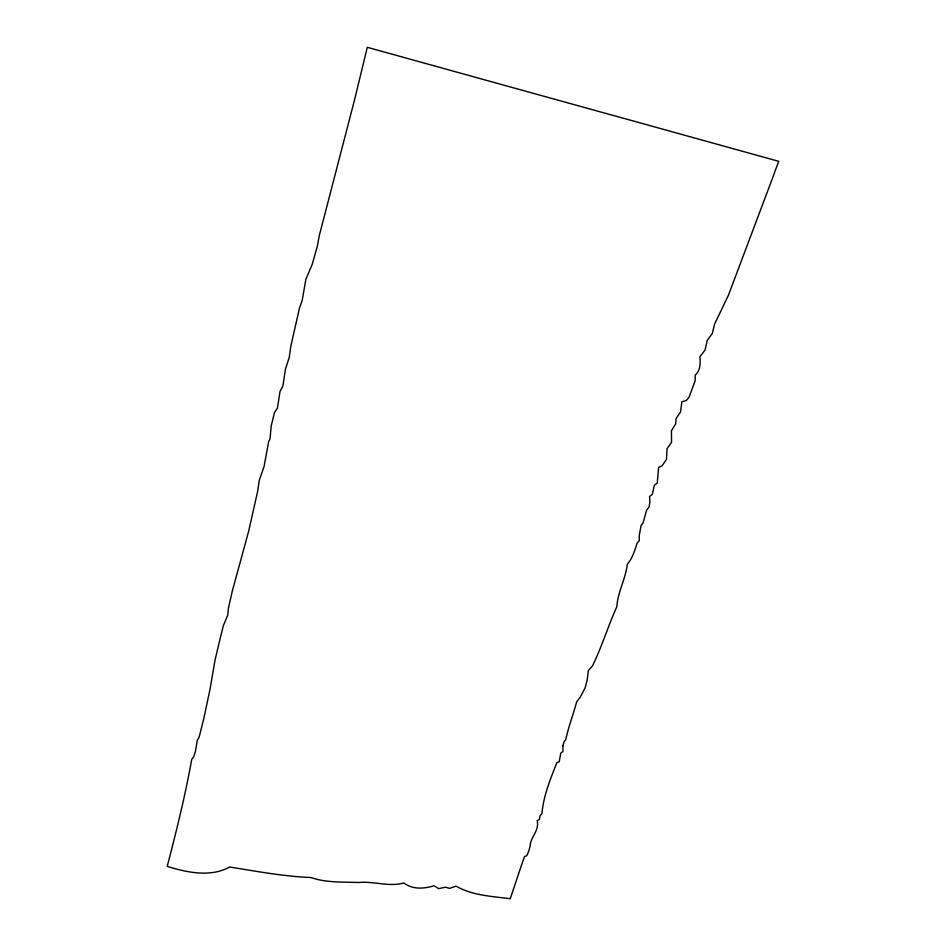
<?xml version="1.0" encoding="UTF-8"?>
<svg xmlns="http://www.w3.org/2000/svg" width="946" height="946" viewBox="0 0 946 946"><rect width="100%" height="100%" fill="white"/><g stroke="black" fill="none" stroke-linecap="round" stroke-linejoin="round"><path stroke-width="1.42" d="M562.941 745.602L562.929 751.585L560.801 753.087L559.204 761.719L556.863 762.653C550.324 779.208 543.512 795.621 541.94 813.69L540.154 815.535L539.291 819.591L537.21 820.667C539.516 830.895 530.458 836.903 530.103 846.043A21.096 7.367 -84.2 0 1 526.662 855.775L524.581 856.532L523.375 859.559L510.272 898.7C491.92 896.359 472.302 895.484 456.09 886.166L449.504 888.377L445.519 887.194L438.625 888.625L434.143 885.775C423.962 888.755 413.012 889.831 403.859 882.973C389.031 887.171 373.575 880.974 358.428 882.512C342.582 881.897 326.098 882.831 310.974 877.533C283.374 876.374 256.91 871.349 229.642 867.021C210.45 877.592 186.965 872.472 167.206 866.394C176.476 830.907 185.286 795.279 191.742 759.342L193.729 756.753L195.574 750.817L197.206 740.659L199.192 736.875L203.745 718.747L209.965 689.575L215.014 660.213L219.638 640.584L223.433 625.412L227.785 615.066L228.435 608.16L232.208 591.404L248.692 531.061L257.619 491.471L259.239 480.414L264.029 466.674L268.64 441.723L270.024 438.932L271.218 425.901L274.411 412.787L277.485 407.927L279.992 391.585L282.949 385.696L285.432 369.177L289.251 357.387L290.836 346.141L299.444 308.242L302.2 300.331L305.889 279.212L312.204 264.419L317.348 246.114L319.322 235.495L352.929 106.094A130.997 18.116 -77.4 0 0 356.867 90.296L367.308 47.3L458.609 72.629A149.574 10.725 16.4 0 1 473.497 76.756L617.253 116.571A144.371 9.957 16.9 0 1 630.994 120.343L735.16 149.267A141.474 9.33 17.2 0 1 748.392 152.933L778.795 161.34A142.929 64.162 -70.9 0 0 773.438 175.696L728.491 295.105L714.62 324.04L712.291 333.441L707.182 340.501L705.066 349.985L699.91 356.796C700.525 363.098 700.418 370.678 695.215 375.148L695.168 380.765L688.925 397.533L686.181 400.536L681.818 401.884L680.576 411.936L676.023 418.593L675.657 423.879L671.435 430.737L671.565 442.231L667.084 448.688L666.457 459.389L662.082 465.799L658.605 467.466L657.269 482.992L654.372 485.239L652.373 494.226L649.571 496.484L649.89 502.61L648.968 507.186L646.662 510L643.126 522.665L641.057 525.692L639.342 534.928L639.271 540.604L637.001 543.3C634.801 550.607 632.271 558.554 627.293 564.336C625.59 579.058 617.809 591.877 616.804 606.8C608.124 626.004 601.881 646.697 592.444 666.008L588.365 670.466L587.17 680.103L585.054 688.014L580.359 696.966L576.693 701.79C573.347 714.455 568.487 726.646 565.791 739.559L564.029 741.889L562.941 745.602"/></g></svg>
